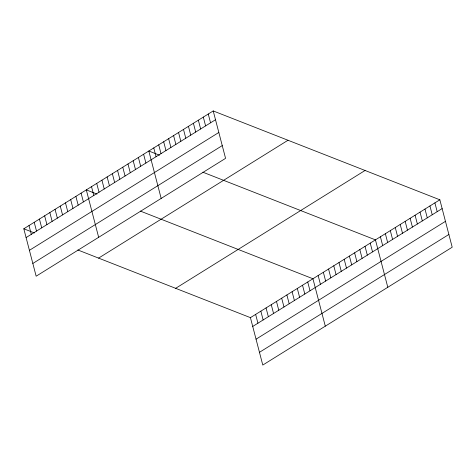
<?xml version="1.0" encoding="UTF-8"?>
<svg xmlns="http://www.w3.org/2000/svg" width="476" height="476" viewBox="0 0 476 476"><rect width="100%" height="100%" fill="white"/><g stroke="black" fill="none" stroke-linecap="round" stroke-linejoin="round"><path stroke-width="0.71" d="M213.218 110.938L225.57 158.353L36.152 276.199L23.8 228.783L213.218 110.938L439.848 199.801L452.2 247.217L262.782 365.062L250.43 317.647L77.85 249.977M26.091 237.578L215.509 119.732M29.411 250.322L218.829 132.477M32.832 263.454L222.25 145.608M98.586 258.111L288.004 140.259M175.644 288.325L365.062 170.473M250.43 317.647L439.848 199.801M252.72 326.441L442.139 208.595M256.04 339.186L445.459 221.34M259.462 352.317L448.88 234.472M159.502 155.194L148.815 151.005L161.168 198.421M202.865 172.199L375.445 239.868L387.797 287.284M96.991 194.083L86.311 189.894L98.657 237.31M140.355 211.088L312.94 278.757L325.292 326.173M23.8 228.783L34.486 232.972M434.897 202.883L437.188 211.677M429.941 205.965L432.232 214.759M424.985 209.047L427.275 217.841M420.034 212.129L422.325 220.923M415.078 215.211L417.369 224.006M410.128 218.294L412.418 227.088M405.171 221.376L407.462 230.17M400.215 224.458L402.506 233.252M395.264 227.54L397.555 236.334M390.308 230.622L392.599 239.416M385.358 233.704L387.648 242.498M380.401 236.786L382.692 245.58M370.239 243.111L372.529 251.905M365.027 246.348L367.317 255.142M359.82 249.591L362.111 258.385M354.608 252.833L356.899 261.627M349.402 256.07L351.693 264.87M344.196 259.313L346.486 268.107M338.983 262.556L341.274 271.35M333.777 265.792L336.068 274.592M328.565 269.035L330.856 277.829M323.359 272.278L325.649 281.072M318.147 275.521L320.437 284.315M307.728 282L310.019 290.794M302.522 285.243L304.813 294.037M297.31 288.48L299.6 297.274M292.103 291.723L294.394 300.517M286.891 294.965L289.188 303.759M281.685 298.202L283.976 306.996M276.479 301.445L278.769 310.239M271.266 304.688L273.557 313.482M266.06 307.924L268.351 316.718M260.848 311.167L263.139 319.961M208.262 114.02L210.553 122.814M255.642 314.41L257.933 323.204M203.311 117.102L205.602 125.896M198.355 120.184L200.646 128.978M193.405 123.266L195.695 132.06M188.448 126.348L190.739 135.142M183.492 129.43L185.783 138.224M178.542 132.512L180.832 141.307M173.585 135.595L175.876 144.389M168.629 138.677L170.92 147.471M163.679 141.759L165.969 150.553M158.722 144.841L161.013 153.635M153.772 147.923L156.063 156.717M143.609 154.242L145.9 163.042M138.397 157.485L140.688 166.279M133.191 160.727L135.481 169.521M127.979 163.964L130.269 172.764M122.772 167.207L125.063 176.001M117.56 170.45L119.851 179.244M112.354 173.692L114.645 182.486M107.142 176.929L109.432 185.723M101.935 180.172L104.226 188.966M96.723 183.415L99.014 192.209M91.517 186.651L93.808 195.446M81.099 193.137L83.389 201.931M75.892 196.374L78.183 205.168M70.68 199.617L72.971 208.411M65.474 202.859L67.765 211.653M60.262 206.096L62.552 214.89M55.055 209.339L57.346 218.133M49.843 212.582L52.134 221.376M44.637 215.818L46.928 224.612M39.425 219.061L41.715 227.855M34.218 222.304L36.509 231.098M29.006 225.541L31.297 234.335"/></g></svg>
